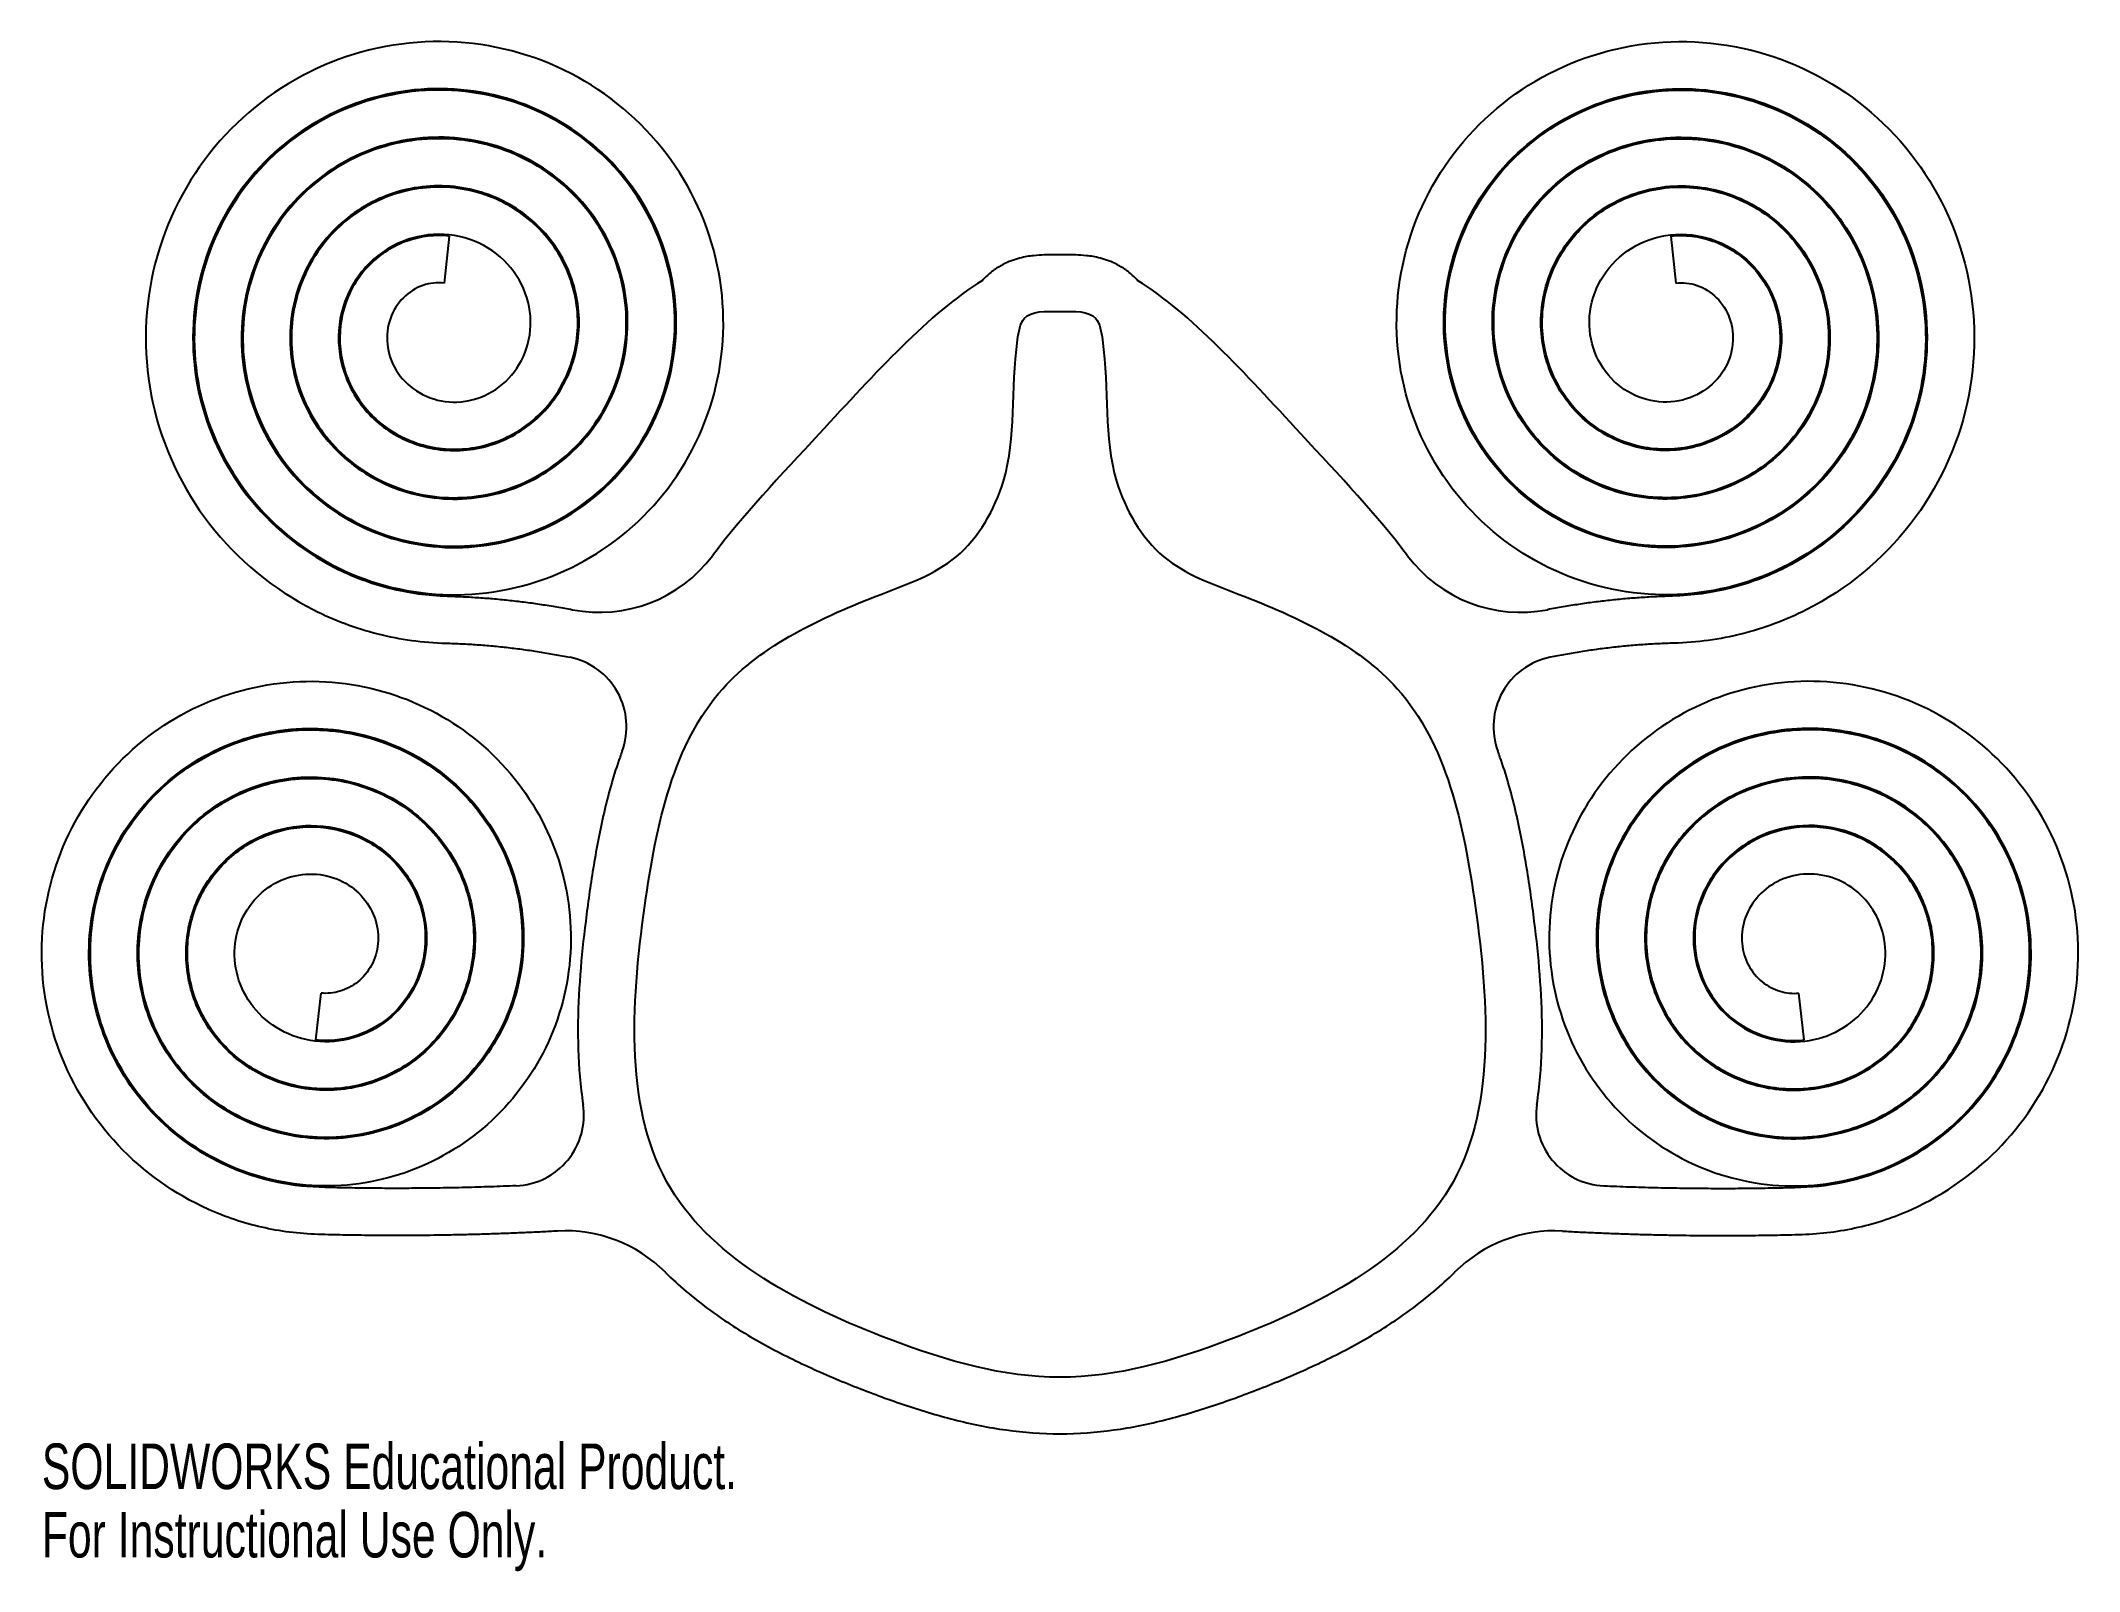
# Model space of a CAD drawing. Header units: millimetres. Extents: x -108 to 108, y -71 to 92.
import ezdxf

# ---------------------------------------------------------------- set-up
doc = ezdxf.new("R2010")
doc.units = ezdxf.units.MM
doc.styles.add('SLDTEXTSTYLE0', font='TXT', dxfattribs={"width": 0.7})

msp = doc.modelspace()

# ---------------------------------------------------------------- linework, layer by layer
at = {"color": 7, "linetype": 'Continuous', "lineweight": 25}
for p, q in [((-64.73, 70.99), (-65.27, 66.01)), ((64.73, 70.99), (65.27, 66.01)), ((-78.87, -14.24), (-78.32, -9.26)), ((78.87, -14.24), (78.32, -9.26))]:
    msp.add_line(p, q, dxfattribs=at)
for centre, radius, start, end in [((-48.83, 46.1), 15, 259.0648, 323.1136), ((48.83, 46.1), 15, 216.8864, 280.9352), ((-53.44, 18.98), 7.5, 339.712, 78.5415), ((53.44, 18.98), 7.5, 101.4585, 200.288), ((-57.96, -22.21), 7.5, 272.4087, 8.6744), ((57.96, -22.21), 7.5, 171.3256, 267.5913), ((-52.43, -49.47), 15, 45.0029, 93.1597), ((52.43, -49.47), 15, 86.8403, 134.9971)]:
    msp.add_arc(centre, radius, start, end, dxfattribs=at)
for points, knots in [([(-64.73, 70.99), (-66.22, 71.15), (-69.27, 70.8), (-73.36, 68.26), (-76.03, 64.07), (-76.65, 58.98), (-74.96, 53.96), (-71.16, 50.05), (-65.9, 48.09), (-60.14, 48.6), (-55.02, 51.62), (-51.61, 56.68), (-50.68, 62.88), (-52.55, 69.04), (-57, 73.91), (-63.25, 76.47), (-70.16, 76.08), (-76.38, 72.69), (-80.64, 66.82), (-82, 59.53), (-80.06, 52.21), (-75.06, 46.3), (-67.86, 43.04), (-59.8, 43.19), (-52.43, 46.85), (-47.23, 53.44), (-45.33, 61.78), (-47.23, 70.29), (-52.69, 77.3), (-60.77, 81.37), (-69.98, 81.58), (-78.54, 77.77), (-84.75, 70.53), (-87.3, 61.17), (-85.57, 51.45), (-79.75, 43.29), (-70.85, 38.32), (-60.51, 37.63), (-50.73, 41.49), (-43.43, 49.29), (-40.12, 59.62), (-41.58, 70.54), (-47.65, 79.92), (-57.3, 85.88), (-68.73, 87.15), (-79.76, 83.35), (-88.22, 75.09), (-92.39, 63.84), (-91.33, 51.73), (-85.1, 41.1), (-74.79, 34.06), (-62.29, 32.09), (-50, 35.71), (-40.31, 44.34), (-35.19, 56.44), (-35.75, 69.73), (-42.01, 81.66), (-52.91, 89.85), (-66.42, 92.62), (-79.98, 89.31), (-90.95, 80.4), (-97.12, 67.52), (-97.19, 53.07), (-90.99, 39.83), (-81.5, 31.98), (-72.37, 28.56), (-67.5, 27.89), (-65.07, 27.83)], [0, 0, 0, 0, 0.015625, 0.03125, 0.046875, 0.0625, 0.078125, 0.09375, 0.109375, 0.125, 0.140625, 0.15625, 0.171875, 0.1875, 0.203125, 0.21875, 0.234375, 0.25, 0.265625, 0.28125, 0.296875, 0.3125, 0.328125, 0.34375, 0.359375, 0.375, 0.390625, 0.40625, 0.421875, 0.4375, 0.453125, 0.46875, 0.484375, 0.5, 0.515625, 0.53125, 0.546875, 0.5625, 0.578125, 0.59375, 0.609375, 0.625, 0.640625, 0.65625, 0.671875, 0.6875, 0.703125, 0.71875, 0.734375, 0.75, 0.765625, 0.78125, 0.796875, 0.8125, 0.828125, 0.84375, 0.859375, 0.875, 0.890625, 0.90625, 0.921875, 0.9375, 0.953125, 0.96875, 0.984375, 0.992188, 1, 1, 1, 1]), ([(64.73, 70.99), (66.22, 71.15), (69.27, 70.8), (73.36, 68.26), (76.03, 64.07), (76.65, 58.98), (74.96, 53.96), (71.16, 50.05), (65.9, 48.09), (60.14, 48.6), (55.02, 51.62), (51.61, 56.68), (50.68, 62.88), (52.55, 69.04), (57, 73.91), (63.25, 76.47), (70.16, 76.08), (76.38, 72.69), (80.64, 66.82), (82, 59.53), (80.06, 52.21), (75.06, 46.3), (67.86, 43.04), (59.8, 43.19), (52.43, 46.85), (47.23, 53.44), (45.33, 61.78), (47.23, 70.29), (52.69, 77.3), (60.77, 81.37), (69.98, 81.58), (78.54, 77.77), (84.75, 70.53), (87.3, 61.17), (85.57, 51.45), (79.75, 43.29), (70.85, 38.32), (60.51, 37.63), (50.73, 41.49), (43.43, 49.29), (40.12, 59.62), (41.58, 70.54), (47.65, 79.92), (57.3, 85.88), (68.73, 87.15), (79.76, 83.35), (88.22, 75.09), (92.39, 63.84), (91.33, 51.73), (85.1, 41.1), (74.79, 34.06), (62.29, 32.09), (50, 35.71), (40.31, 44.34), (35.19, 56.44), (35.75, 69.73), (42.01, 81.66), (52.91, 89.85), (66.42, 92.62), (79.98, 89.31), (90.95, 80.4), (97.12, 67.52), (97.19, 53.07), (90.99, 39.83), (81.5, 31.98), (72.37, 28.56), (67.5, 27.89), (65.07, 27.83)], [0, 0, 0, 0, 0.015625, 0.03125, 0.046875, 0.0625, 0.078125, 0.09375, 0.109375, 0.125, 0.140625, 0.15625, 0.171875, 0.1875, 0.203125, 0.21875, 0.234375, 0.25, 0.265625, 0.28125, 0.296875, 0.3125, 0.328125, 0.34375, 0.359375, 0.375, 0.390625, 0.40625, 0.421875, 0.4375, 0.453125, 0.46875, 0.484375, 0.5, 0.515625, 0.53125, 0.546875, 0.5625, 0.578125, 0.59375, 0.609375, 0.625, 0.640625, 0.65625, 0.671875, 0.6875, 0.703125, 0.71875, 0.734375, 0.75, 0.765625, 0.78125, 0.796875, 0.8125, 0.828125, 0.84375, 0.859375, 0.875, 0.890625, 0.90625, 0.921875, 0.9375, 0.953125, 0.96875, 0.984375, 0.992188, 1, 1, 1, 1]), ([(-65.27, 66.01), (-66.03, 66.1), (-67.56, 65.93), (-69.71, 64.6), (-71.15, 62.35), (-71.51, 59.52), (-70.56, 56.67), (-68.35, 54.38), (-65.23, 53.21), (-61.74, 53.51), (-58.58, 55.37), (-56.43, 58.54), (-55.83, 62.49), (-57.04, 66.47), (-59.94, 69.67), (-64.09, 71.37), (-68.73, 71.11), (-72.96, 68.81), (-75.89, 64.79), (-76.84, 59.74), (-75.48, 54.61), (-71.95, 50.43), (-66.83, 48.1), (-61.03, 48.2), (-55.69, 50.85), (-51.9, 55.66), (-50.5, 61.79), (-51.9, 68.08), (-55.96, 73.3), (-62.01, 76.35), (-68.95, 76.52), (-75.44, 73.63), (-80.18, 68.12), (-82.14, 60.94), (-80.81, 53.46), (-76.31, 47.14), (-69.39, 43.28), (-61.32, 42.73), (-53.64, 45.76), (-47.89, 51.9), (-45.27, 60.07), (-46.42, 68.74), (-51.26, 76.22), (-58.98, 80.99), (-68.15, 82.02), (-77.04, 78.96), (-83.89, 72.28), (-87.27, 63.16), (-86.41, 53.31), (-81.33, 44.63), (-72.89, 38.87), (-62.63, 37.25), (-52.51, 40.22), (-44.52, 47.34), (-40.27, 57.36), (-40.73, 68.39), (-45.94, 78.3), (-55.03, 85.14), (-66.32, 87.46), (-77.68, 84.68), (-86.89, 77.21), (-92.08, 66.37), (-92.14, 54.18), (-86.91, 43), (-78.87, 36.35), (-71.14, 33.45), (-67, 32.88), (-64.93, 32.82)], [0, 0, 0, 0, 0.015625, 0.03125, 0.046875, 0.0625, 0.078125, 0.09375, 0.109375, 0.125, 0.140625, 0.15625, 0.171875, 0.1875, 0.203125, 0.21875, 0.234375, 0.25, 0.265625, 0.28125, 0.296875, 0.3125, 0.328125, 0.34375, 0.359375, 0.375, 0.390625, 0.40625, 0.421875, 0.4375, 0.453125, 0.46875, 0.484375, 0.5, 0.515625, 0.53125, 0.546875, 0.5625, 0.578125, 0.59375, 0.609375, 0.625, 0.640625, 0.65625, 0.671875, 0.6875, 0.703125, 0.71875, 0.734375, 0.75, 0.765625, 0.78125, 0.796875, 0.8125, 0.828125, 0.84375, 0.859375, 0.875, 0.890625, 0.90625, 0.921875, 0.9375, 0.953125, 0.96875, 0.984375, 0.992188, 1, 1, 1, 1]), ([(65.27, 66.01), (66.03, 66.1), (67.56, 65.93), (69.71, 64.6), (71.15, 62.35), (71.51, 59.52), (70.56, 56.67), (68.35, 54.38), (65.23, 53.21), (61.74, 53.51), (58.58, 55.37), (56.43, 58.54), (55.83, 62.49), (57.04, 66.47), (59.94, 69.67), (64.09, 71.37), (68.73, 71.11), (72.96, 68.81), (75.89, 64.79), (76.84, 59.74), (75.48, 54.61), (71.95, 50.43), (66.83, 48.1), (61.03, 48.2), (55.69, 50.85), (51.9, 55.66), (50.5, 61.79), (51.9, 68.08), (55.96, 73.3), (62.01, 76.35), (68.95, 76.52), (75.44, 73.63), (80.18, 68.12), (82.14, 60.94), (80.81, 53.46), (76.31, 47.14), (69.39, 43.28), (61.32, 42.73), (53.64, 45.76), (47.89, 51.9), (45.27, 60.07), (46.42, 68.74), (51.26, 76.22), (58.98, 80.99), (68.15, 82.02), (77.04, 78.96), (83.89, 72.28), (87.27, 63.16), (86.41, 53.31), (81.33, 44.63), (72.89, 38.87), (62.63, 37.25), (52.51, 40.22), (44.52, 47.34), (40.27, 57.36), (40.73, 68.39), (45.94, 78.3), (55.03, 85.14), (66.32, 87.46), (77.68, 84.68), (86.89, 77.21), (92.08, 66.37), (92.14, 54.18), (86.91, 43), (78.87, 36.35), (71.14, 33.45), (67, 32.88), (64.93, 32.82)], [0, 0, 0, 0, 0.015625, 0.03125, 0.046875, 0.0625, 0.078125, 0.09375, 0.109375, 0.125, 0.140625, 0.15625, 0.171875, 0.1875, 0.203125, 0.21875, 0.234375, 0.25, 0.265625, 0.28125, 0.296875, 0.3125, 0.328125, 0.34375, 0.359375, 0.375, 0.390625, 0.40625, 0.421875, 0.4375, 0.453125, 0.46875, 0.484375, 0.5, 0.515625, 0.53125, 0.546875, 0.5625, 0.578125, 0.59375, 0.609375, 0.625, 0.640625, 0.65625, 0.671875, 0.6875, 0.703125, 0.71875, 0.734375, 0.75, 0.765625, 0.78125, 0.796875, 0.8125, 0.828125, 0.84375, 0.859375, 0.875, 0.890625, 0.90625, 0.921875, 0.9375, 0.953125, 0.96875, 0.984375, 0.992188, 1, 1, 1, 1]), ([(8.23, 66.29), (8.17, 66.35), (7.81, 66.74), (7.09, 67.36), (5.75, 68.18), (4.22, 68.71), (2.77, 68.94), (1.62, 69), (0.68, 69), (0, 69), (-0.68, 69), (-1.62, 69), (-2.77, 68.94), (-4.22, 68.71), (-5.75, 68.18), (-7.09, 67.36), (-7.81, 66.74), (-8.17, 66.35), (-8.23, 66.29)], [0.98808442, 0.98808442, 0.98808442, 0.98808442, 0.98828125, 0.98925781, 0.99023438, 0.9921875, 0.99414062, 0.99609375, 0.99804688, 1, 1.00195312, 1.00390625, 1.00585938, 1.0078125, 1.00976562, 1.01074219, 1.01171875, 1.01191558, 1.01191558, 1.01191558, 1.01191558]), ([(-8.23, 66.29), (-13.86, 62.81), (-23.43, 52.17), (-33.72, 41.25), (-36.84, 37.1)], [0.7525828, 0.7525828, 0.7525828, 0.7525828, 0.8557688, 0.925358, 0.925358, 0.925358, 0.925358]), ([(36.84, 37.1), (33.72, 41.25), (23.43, 52.17), (13.86, 62.81), (8.23, 66.29)], [0.4788534, 0.4788534, 0.4788534, 0.4788534, 0.5484426, 0.6516286, 0.6516286, 0.6516286, 0.6516286]), ([(0, 63), (-1.53, 63), (-3.99, 63.16), (-5.35, 55.27), (-4.15, 46.81), (-10.24, 36.15), (-22.37, 31.94), (-39.51, 23.95), (-45.01, -1.71), (-46.72, -32.35), (-21.1, -45.69), (0, -51.7), (21.1, -45.69), (46.72, -32.35), (45.01, -1.71), (39.51, 23.95), (22.37, 31.94), (10.24, 36.15), (4.15, 46.81), (5.35, 55.27), (3.99, 63.16), (1.53, 63), (0, 63)], [0, 0, 0, 0, 0.012029, 0.019387, 0.066378, 0.095785, 0.123665, 0.184474, 0.260641, 0.354547, 0.442523, 0.5, 0.557477, 0.645453, 0.739359, 0.815526, 0.876335, 0.904215, 0.933622, 0.980613, 0.987971, 1, 1, 1, 1]), ([(-78.67, -34.85), (-80.66, -34.79), (-84.66, -34.28), (-92.23, -31.74), (-100.41, -25.9), (-106.73, -15.77), (-108.67, -4.13), (-106.03, 7.25), (-99.31, 16.64), (-89.61, 22.67), (-78.47, 24.5), (-67.6, 21.96), (-58.64, 15.52), (-52.9, 6.26), (-51.16, -4.38), (-53.61, -14.74), (-59.76, -23.27), (-68.6, -28.73), (-78.73, -30.36), (-88.59, -28.02), (-96.69, -22.15), (-101.86, -13.73), (-103.38, -4.11), (-101.14, 5.24), (-95.56, 12.91), (-87.57, 17.79), (-78.45, 19.22), (-69.6, 17.07), (-62.36, 11.77), (-57.77, 4.21), (-56.45, -4.4), (-58.5, -12.74), (-63.51, -19.55), (-70.65, -23.86), (-78.76, -25.08), (-86.59, -23.12), (-92.97, -18.39), (-96.98, -11.69), (-98.1, -4.08), (-96.24, 3.25), (-91.8, 9.2), (-85.51, 12.92), (-78.41, 13.93), (-71.59, 12.17), (-66.07, 8.01), (-62.64, 2.15), (-61.73, -4.44), (-63.4, -10.76), (-67.28, -15.85), (-72.71, -18.99), (-78.8, -19.79), (-84.61, -18.22), (-89.27, -14.62), (-92.12, -9.61), (-92.81, -4.02), (-91.34, 1.28), (-88.01, 5.5), (-83.43, 8.06), (-78.34, 8.64), (-73.55, 7.26), (-69.76, 4.21), (-67.49, 0.05), (-67.02, -4.53), (-68.32, -8.82), (-71.09, -12.18), (-74.84, -14.14), (-77.54, -14.38), (-78.87, -14.24)], [0, 0, 0, 0, 0.007812, 0.015625, 0.03125, 0.046875, 0.0625, 0.078125, 0.09375, 0.109375, 0.125, 0.140625, 0.15625, 0.171875, 0.1875, 0.203125, 0.21875, 0.234375, 0.25, 0.265625, 0.28125, 0.296875, 0.3125, 0.328125, 0.34375, 0.359375, 0.375, 0.390625, 0.40625, 0.421875, 0.4375, 0.453125, 0.46875, 0.484375, 0.5, 0.515625, 0.53125, 0.546875, 0.5625, 0.578125, 0.59375, 0.609375, 0.625, 0.640625, 0.65625, 0.671875, 0.6875, 0.703125, 0.71875, 0.734375, 0.75, 0.765625, 0.78125, 0.796875, 0.8125, 0.828125, 0.84375, 0.859375, 0.875, 0.890625, 0.90625, 0.921875, 0.9375, 0.953125, 0.96875, 0.984375, 1, 1, 1, 1]), ([(78.67, -34.85), (80.66, -34.79), (84.66, -34.28), (92.23, -31.74), (100.41, -25.9), (106.73, -15.77), (108.67, -4.13), (106.03, 7.25), (99.31, 16.64), (89.61, 22.67), (78.47, 24.5), (67.6, 21.96), (58.64, 15.52), (52.9, 6.26), (51.16, -4.38), (53.61, -14.74), (59.76, -23.27), (68.6, -28.73), (78.73, -30.36), (88.59, -28.02), (96.69, -22.15), (101.86, -13.73), (103.38, -4.11), (101.14, 5.24), (95.56, 12.91), (87.57, 17.79), (78.45, 19.22), (69.6, 17.07), (62.36, 11.77), (57.77, 4.21), (56.45, -4.4), (58.5, -12.74), (63.51, -19.55), (70.65, -23.86), (78.76, -25.08), (86.59, -23.12), (92.97, -18.39), (96.98, -11.69), (98.1, -4.08), (96.24, 3.25), (91.8, 9.2), (85.51, 12.92), (78.41, 13.93), (71.59, 12.17), (66.07, 8.01), (62.64, 2.15), (61.73, -4.44), (63.4, -10.76), (67.28, -15.85), (72.71, -18.99), (78.8, -19.79), (84.61, -18.22), (89.27, -14.62), (92.12, -9.61), (92.81, -4.02), (91.34, 1.28), (88.01, 5.5), (83.43, 8.06), (78.34, 8.64), (73.55, 7.26), (69.76, 4.21), (67.49, 0.05), (67.02, -4.53), (68.32, -8.82), (71.09, -12.18), (74.84, -14.14), (77.54, -14.38), (78.87, -14.24)], [0, 0, 0, 0, 0.007812, 0.015625, 0.03125, 0.046875, 0.0625, 0.078125, 0.09375, 0.109375, 0.125, 0.140625, 0.15625, 0.171875, 0.1875, 0.203125, 0.21875, 0.234375, 0.25, 0.265625, 0.28125, 0.296875, 0.3125, 0.328125, 0.34375, 0.359375, 0.375, 0.390625, 0.40625, 0.421875, 0.4375, 0.453125, 0.46875, 0.484375, 0.5, 0.515625, 0.53125, 0.546875, 0.5625, 0.578125, 0.59375, 0.609375, 0.625, 0.640625, 0.65625, 0.671875, 0.6875, 0.703125, 0.71875, 0.734375, 0.75, 0.765625, 0.78125, 0.796875, 0.8125, 0.828125, 0.84375, 0.859375, 0.875, 0.890625, 0.90625, 0.921875, 0.9375, 0.953125, 0.96875, 0.984375, 1, 1, 1, 1]), ([(-78.52, -29.85), (-80.19, -29.8), (-83.53, -29.37), (-89.85, -27.25), (-96.68, -22.38), (-101.93, -13.95), (-103.54, -4.29), (-101.35, 5.14), (-95.79, 12.9), (-87.8, 17.87), (-78.63, 19.38), (-69.72, 17.29), (-62.39, 12.02), (-57.7, 4.45), (-56.29, -4.21), (-58.28, -12.62), (-63.26, -19.52), (-70.39, -23.92), (-78.55, -25.23), (-86.45, -23.35), (-92.93, -18.66), (-97.05, -11.95), (-98.26, -4.3), (-96.48, 3.1), (-92.07, 9.15), (-85.79, 12.98), (-78.65, 14.09), (-71.76, 12.41), (-66.14, 8.3), (-62.59, 2.45), (-61.57, -4.18), (-63.15, -10.57), (-66.98, -15.77), (-72.39, -19.03), (-78.52, -19.95), (-84.41, -18.48), (-89.17, -14.94), (-92.15, -9.95), (-92.97, -4.33), (-91.61, 1.05), (-88.36, 5.39), (-83.8, 8.09), (-78.69, 8.81), (-73.81, 7.55), (-69.9, 4.59), (-67.48, 0.46), (-66.86, -4.14), (-68.01, -8.51), (-70.68, -12), (-74.37, -14.14), (-78.47, -14.67), (-82.34, -13.62), (-85.4, -11.24), (-87.25, -7.98), (-87.69, -4.39), (-86.75, -1.03), (-84.67, 1.61), (-81.84, 3.18), (-78.76, 3.53), (-75.9, 2.7), (-73.69, 0.91), (-72.39, -1.48), (-72.13, -4.06), (-72.85, -6.41), (-74.34, -8.2), (-76.3, -9.22), (-77.65, -9.34), (-78.32, -9.26)], [0, 0, 0, 0, 0.007812, 0.015625, 0.03125, 0.046875, 0.0625, 0.078125, 0.09375, 0.109375, 0.125, 0.140625, 0.15625, 0.171875, 0.1875, 0.203125, 0.21875, 0.234375, 0.25, 0.265625, 0.28125, 0.296875, 0.3125, 0.328125, 0.34375, 0.359375, 0.375, 0.390625, 0.40625, 0.421875, 0.4375, 0.453125, 0.46875, 0.484375, 0.5, 0.515625, 0.53125, 0.546875, 0.5625, 0.578125, 0.59375, 0.609375, 0.625, 0.640625, 0.65625, 0.671875, 0.6875, 0.703125, 0.71875, 0.734375, 0.75, 0.765625, 0.78125, 0.796875, 0.8125, 0.828125, 0.84375, 0.859375, 0.875, 0.890625, 0.90625, 0.921875, 0.9375, 0.953125, 0.96875, 0.984375, 1, 1, 1, 1]), ([(78.52, -29.85), (80.19, -29.8), (83.53, -29.37), (89.85, -27.25), (96.68, -22.38), (101.93, -13.95), (103.54, -4.29), (101.35, 5.14), (95.79, 12.9), (87.8, 17.87), (78.63, 19.38), (69.72, 17.29), (62.39, 12.02), (57.7, 4.45), (56.29, -4.21), (58.28, -12.62), (63.26, -19.52), (70.39, -23.92), (78.55, -25.23), (86.45, -23.35), (92.93, -18.66), (97.05, -11.95), (98.26, -4.3), (96.48, 3.1), (92.07, 9.15), (85.79, 12.98), (78.65, 14.09), (71.76, 12.41), (66.14, 8.3), (62.59, 2.45), (61.57, -4.18), (63.15, -10.57), (66.98, -15.77), (72.39, -19.03), (78.52, -19.95), (84.41, -18.48), (89.17, -14.94), (92.15, -9.95), (92.97, -4.33), (91.61, 1.05), (88.36, 5.39), (83.8, 8.09), (78.69, 8.81), (73.81, 7.55), (69.9, 4.59), (67.48, 0.46), (66.86, -4.14), (68.01, -8.51), (70.68, -12), (74.37, -14.14), (78.47, -14.67), (82.34, -13.62), (85.4, -11.24), (87.25, -7.98), (87.69, -4.39), (86.75, -1.03), (84.67, 1.61), (81.84, 3.18), (78.76, 3.53), (75.9, 2.7), (73.69, 0.91), (72.39, -1.48), (72.13, -4.06), (72.85, -6.41), (74.34, -8.2), (76.3, -9.22), (77.65, -9.34), (78.32, -9.26)], [0, 0, 0, 0, 0.007812, 0.015625, 0.03125, 0.046875, 0.0625, 0.078125, 0.09375, 0.109375, 0.125, 0.140625, 0.15625, 0.171875, 0.1875, 0.203125, 0.21875, 0.234375, 0.25, 0.265625, 0.28125, 0.296875, 0.3125, 0.328125, 0.34375, 0.359375, 0.375, 0.390625, 0.40625, 0.421875, 0.4375, 0.453125, 0.46875, 0.484375, 0.5, 0.515625, 0.53125, 0.546875, 0.5625, 0.578125, 0.59375, 0.609375, 0.625, 0.640625, 0.65625, 0.671875, 0.6875, 0.703125, 0.71875, 0.734375, 0.75, 0.765625, 0.78125, 0.796875, 0.8125, 0.828125, 0.84375, 0.859375, 0.875, 0.890625, 0.90625, 0.921875, 0.9375, 0.953125, 0.96875, 0.984375, 1, 1, 1, 1]), ([(-46.41, 16.38), (-46.48, 16.17), (-47.22, 14.15), (-48.32, 10.24), (-49.41, 4.61), (-50.21, -0.92), (-50.85, -6.59), (-51.17, -12.35), (-51.03, -17.19), (-50.69, -20.09), (-50.54, -21.08)], [0.2169594, 0.2169594, 0.2169594, 0.2169594, 0.21875, 0.234375, 0.25, 0.265625, 0.28125, 0.296875, 0.3125, 0.320559, 0.320559, 0.320559, 0.320559]), ([(50.54, -21.08), (50.69, -20.09), (51.03, -17.19), (51.17, -12.35), (50.85, -6.59), (50.21, -0.92), (49.41, 4.61), (48.32, 10.24), (47.22, 14.15), (46.48, 16.17), (46.41, 16.38)], [0.679441, 0.679441, 0.679441, 0.679441, 0.6875, 0.703125, 0.71875, 0.734375, 0.75, 0.765625, 0.78125, 0.7830406, 0.7830406, 0.7830406, 0.7830406]), ([(-41.83, -38.87), (-41.73, -38.97), (-40.23, -40.44), (-37.12, -43.02), (-32.2, -46.15), (-27.04, -48.78), (-21.79, -51.01), (-16.62, -52.93), (-11.26, -54.57), (-5.76, -55.7), (0, -56.15), (5.76, -55.7), (11.26, -54.57), (16.62, -52.93), (21.79, -51.01), (27.04, -48.78), (32.2, -46.15), (37.12, -43.02), (40.23, -40.44), (41.73, -38.97), (41.83, -38.87)], [0.3738801, 0.3738801, 0.3738801, 0.3738801, 0.375, 0.390625, 0.40625, 0.421875, 0.4375, 0.453125, 0.46875, 0.484375, 0.5, 0.515625, 0.53125, 0.546875, 0.5625, 0.578125, 0.59375, 0.609375, 0.625, 0.6261199, 0.6261199, 0.6261199, 0.6261199])]:
    msp.add_open_spline(points, degree=3, knots=knots, dxfattribs=at)
for points in [[(-64.93, 32.82), (-58.24, 32.64), (-51.68, 31.38)], [(64.93, 32.82), (58.24, 32.64), (51.68, 31.38)], [(-65.07, 27.83), (-58.45, 27.65), (-51.95, 26.33)], [(65.07, 27.83), (58.45, 27.65), (51.95, 26.33)], [(-57.64, -29.7), (-68.27, -30.15), (-78.52, -29.85)], [(57.64, -29.7), (68.27, -30.15), (78.52, -29.85)], [(-53.26, -34.5), (-66.22, -35.21), (-78.67, -34.85)], [(53.26, -34.5), (66.22, -35.21), (78.67, -34.85)]]:
    msp.add_open_spline(points, degree=2, dxfattribs=at)

# ---------------------------------------------------------------- texts
at = {"color": 7, "linetype": 'Continuous', "char_height": 4.8336, "attachment_point": 1, "style": 'SLDTEXTSTYLE0'}
for s, insert in [('SOLIDWORKS Educational Product.', (-107.91, -57.02)), ('For Instructional Use Only.', (-107.91, -64.27))]:
    msp.add_mtext(s, dxfattribs=dict(at, insert=insert))

doc.saveas('drawing.dxf')
